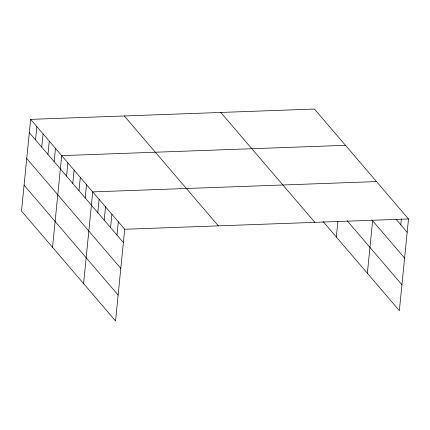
<?xml version="1.0" encoding="UTF-8"?>
<svg xmlns="http://www.w3.org/2000/svg" width="430" height="430" viewBox="0 0 430 430"><rect width="100%" height="100%" fill="white"/><g stroke="black" fill="none" stroke-linecap="round" stroke-linejoin="round"><path stroke-width="0.64" d="M30.654 119.368L21.5 211.049L115.552 320.947L124.7 229.26L30.654 119.368L314.448 109.053L408.5 218.951L399.346 310.632L323.091 221.531M35.534 139.9L36.856 126.619M41.742 147.157L43.065 133.875M47.95 154.408L49.273 141.126M54.153 161.658L55.481 148.382M52.535 247.314L61.689 155.633L345.483 145.319M66.569 176.166L67.897 162.884M72.778 183.422L74.105 170.14M78.986 190.673L80.308 177.391M85.194 197.924L86.516 184.647M83.576 283.58L92.724 191.898L376.524 181.584M97.793 212.651L99.12 199.369M104.189 220.122L105.517 206.841M110.585 227.594L111.913 214.317M116.981 235.07L118.309 221.789M336.335 237.005L337.883 221.482M367.37 273.27L372.616 220.74M400.781 224.756L401.378 218.779M124.7 229.26L408.5 218.951M396.089 219.278L407.172 232.227M371.789 219.773L404.592 258.102M347.193 220.8L401.932 284.757M220.794 112.461L314.846 222.353M124.302 115.966L218.354 225.857M29.326 132.65L123.378 242.541M26.741 158.519L120.792 268.417M24.08 185.179L118.132 295.071"/></g></svg>
